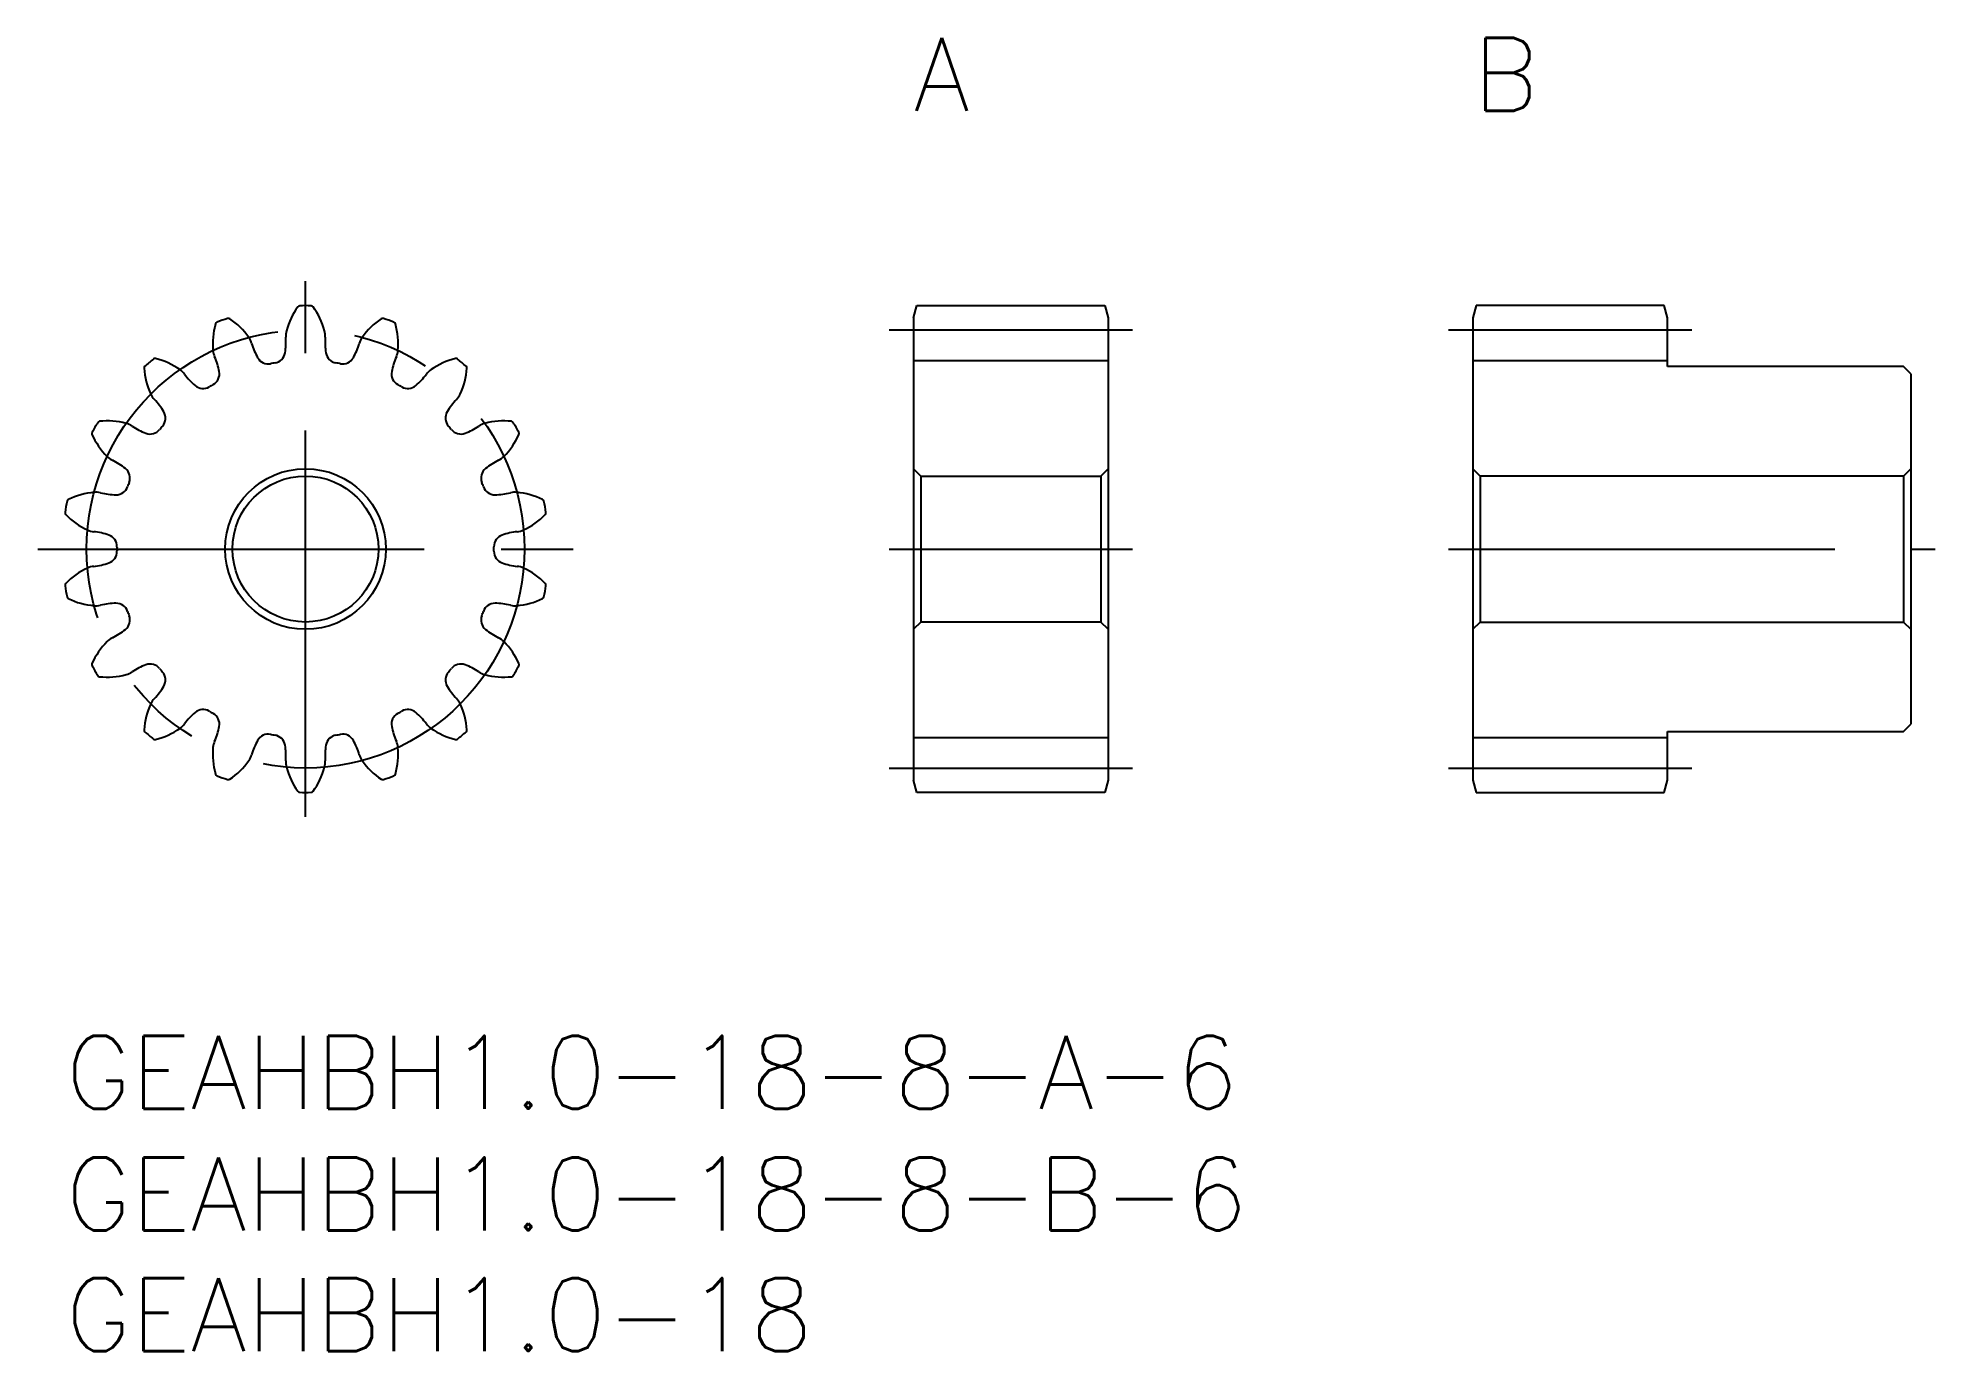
# Model space of a CAD drawing. Extents: x -1.1 to 76.9, y -13 to 41.
import ezdxf

# ---------------------------------------------------------------- set-up
doc = ezdxf.new("R2010")
doc.units = 0
doc.header["$LTSCALE"] = 0.5
doc.linetypes.add('CENTER', pattern=[50.8, 31.75, -6.35, 6.35, -6.35])
for name, color, linetype in [('MSM_CENTER', 1, 'CENTER'), ('MSM_CONTINUOUS', 7, 'CONTINUOUS'), ('MSM_PART_NUMBER', 7, 'CONTINUOUS')]:
    doc.layers.add(name, color=color, linetype=linetype)
doc.styles.get("Standard").update_dxf_attribs({"font": 'txt.shx', "height": 3, "bigfont": 'bigfont.shx'})

# ---------------------------------------------------------------- blocks, each defined once
blk = doc.blocks.new('*U4')
at = {"layer": 'MSM_PART_NUMBER'}
blk.add_text('GEAHBH1.0-18-8-A-6', height=3, dxfattribs=at).set_placement((0, -3))
blk = doc.blocks.new('*U5')
at = {"layer": 'MSM_PART_NUMBER'}
blk.add_text('GEAHBH1.0-18-8-B-6', height=3, dxfattribs=at).set_placement((0, -8))
blk = doc.blocks.new('*U8')
at = {"layer": 'MSM_PART_NUMBER'}
blk.add_text('GEAHBH1.0-18', height=3, dxfattribs=at).set_placement((0, -12.957))

msp = doc.modelspace()

# ---------------------------------------------------------------- linework, layer by layer
at = {"layer": 'MSM_CENTER'}
for p, q in [((9.87, 9), (9.87, 31)), ((33.87, 29), (43.87, 29)), ((56.87, 29), (66.87, 29)), ((-1.13, 20), (20.87, 20)), ((33.87, 20), (43.87, 20)), ((56.87, 20), (76.87, 20)), ((33.87, 11), (43.87, 11)), ((56.87, 11), (66.87, 11))]:
    msp.add_line(p, q, dxfattribs=at)
msp.add_circle((9.87, 20), 9, dxfattribs=at)
at = {"layer": 'MSM_CONTINUOUS'}
for p, q in [((34.87, 29.5), (35.004, 30)), ((35.004, 30), (42.736, 30)), ((42.736, 30), (42.87, 29.5)), ((58.004, 30), (57.87, 29.5)), ((65.736, 30), (58.004, 30)), ((65.87, 29.5), (65.736, 30)), ((34.87, 29.5), (34.87, 10.5)), ((42.87, 29.5), (42.87, 10.5)), ((57.87, 29.5), (57.87, 10.5)), ((65.87, 27.5), (65.87, 29.5)), ((34.87, 27.75), (42.87, 27.75)), ((57.87, 27.75), (65.87, 27.75)), ((75.57, 27.5), (65.87, 27.5)), ((75.87, 27.2), (75.57, 27.5)), ((75.87, 27.2), (75.87, 12.8)), ((34.87, 23.3), (35.17, 23)), ((35.17, 23), (35.17, 17)), ((35.17, 23), (42.57, 23)), ((42.57, 23), (42.87, 23.3)), ((42.57, 23), (42.57, 17)), ((58.17, 23), (57.87, 23.3)), ((58.17, 23), (58.17, 17)), ((75.57, 23), (58.17, 23)), ((75.87, 23.3), (75.57, 23)), ((75.57, 23), (75.57, 17)), ((35.17, 17), (34.87, 16.7)), ((42.57, 17), (35.17, 17)), ((42.87, 16.7), (42.57, 17)), ((57.87, 16.7), (58.17, 17)), ((58.17, 17), (75.57, 17)), ((75.57, 17), (75.87, 16.7)), ((65.87, 12.5), (75.57, 12.5)), ((65.87, 10.5), (65.87, 12.5)), ((75.57, 12.5), (75.87, 12.8)), ((34.87, 12.25), (42.87, 12.25)), ((57.87, 12.25), (65.87, 12.25)), ((35.004, 10), (34.87, 10.5)), ((42.87, 10.5), (42.736, 10)), ((57.87, 10.5), (58.004, 10)), ((65.736, 10), (65.87, 10.5)), ((42.736, 10), (35.004, 10)), ((58.004, 10), (65.736, 10))]:
    msp.add_line(p, q, dxfattribs=at)
for radius in [3.3, 3]:
    msp.add_circle((9.87, 20), radius, dxfattribs=at)
for centre, radius, start, end in [((11.983, 28.189), 3, 143.91572, 165), ((9.64, 29.897), 0.1, 91.33275, 143.91572), ((9.87, 20), 10, 88.66724, 91.33276), ((10.1, 29.897), 0.1, 36.08427, 88.66724), ((7.756, 28.189), 3, 15, 36.08428), ((9.055, 28.418), 3, 163.91572, 185), ((6.268, 29.222), 0.1, 111.33274, 163.91569), ((9.87, 20), 10, 108.66724, 111.33276), ((6.701, 29.379), 0.1, 56.0843, 108.66724), ((5.083, 26.973), 3, 35, 56.08428), ((9.87, 28.756), 0.812, 165, 184.03232), ((9.87, 28.756), 0.812, 355.96768, 15), ((14.657, 26.973), 3, 123.91572, 145), ((13.039, 29.379), 0.1, 71.33275, 123.91574), ((9.87, 20), 10, 68.66724, 71.33276), ((13.471, 29.222), 0.1, 16.08427, 68.66724), ((10.685, 28.418), 3, 355, 16.08428), ((6.875, 28.228), 0.812, 185, 204.03232), ((6.875, 28.228), 0.812, 15.96768, 35), ((10.318, 29.216), 2.769, 196.03072, 209.26068), ((6.297, 28.507), 2.769, 350.73932, 3.96928), ((13.442, 28.507), 2.769, 176.03072, 189.26068), ((9.422, 29.216), 2.769, 330.73932, 343.96928), ((12.864, 28.228), 0.812, 145, 164.03232), ((12.864, 28.228), 0.812, 335.96768, 355), ((3.332, 27.434), 0.1, 131.33274, 183.91569), ((6.225, 27.632), 3, 183.91572, 205), ((9.87, 20), 10, 128.66724, 131.33276), ((3.684, 27.73), 0.1, 76.0843, 128.66724), ((2.987, 24.915), 3, 55, 76.08428), ((4.242, 26.707), 0.812, 35.96768, 55), ((3.603, 26.772), 2.769, 10.73932, 23.96928), ((8.338, 28.107), 0.5, 209.26069, 280.70166), ((9.87, 20), 7.75, 99.29834, 100.70166), ((8.537, 28.142), 0.5, 279.29834, 350.73933), ((11.203, 28.142), 0.5, 189.26069, 260.70166), ((9.87, 20), 7.75, 79.29834, 80.70166), ((11.402, 28.107), 0.5, 259.29834, 330.73933), ((16.137, 26.772), 2.769, 156.03072, 169.26068), ((15.498, 26.707), 0.812, 125, 144.03232), ((16.753, 24.915), 3, 103.91572, 125), ((16.055, 27.73), 0.1, 51.33275, 103.91569), ((9.87, 20), 10, 48.66724, 51.33276), ((13.515, 27.632), 3, 335, 356.08428), ((16.408, 27.434), 0.1, 356.08427, 48.66724), ((7.139, 28.813), 2.769, 216.03072, 229.26068), ((5.658, 27.094), 0.5, 229.26069, 300.70166), ((9.87, 20), 7.75, 119.29834, 120.70166), ((5.833, 27.195), 0.5, 299.29834, 10.73933), ((13.907, 27.195), 0.5, 169.26069, 240.70166), ((9.87, 20), 7.75, 59.29834, 60.70166), ((14.082, 27.094), 0.5, 239.29834, 310.73933), ((12.601, 28.813), 2.769, 310.73932, 323.96928), ((4.242, 26.707), 0.812, 205, 224.03232), ((1.665, 24.22), 2.769, 30.73932, 43.96928), ((18.075, 24.22), 2.769, 136.03072, 149.26068), ((15.498, 26.707), 0.812, 315.96768, 335), ((9.87, 20), 10, 148.66724, 151.33276), ((1.414, 25.148), 0.1, 96.0843, 148.66724), ((1.721, 22.264), 3, 75, 96.08428), ((2.287, 24.378), 0.812, 55.96768, 75), ((4.289, 27.347), 2.769, 236.03072, 249.26068), ((9.87, 20), 7.75, 139.29834, 140.70166), ((3.615, 25.38), 0.5, 319.29834, 30.73933), ((16.124, 25.38), 0.5, 149.26069, 220.70166), ((9.87, 20), 7.75, 39.29834, 40.70166), ((15.451, 27.347), 2.769, 290.73932, 303.96928), ((17.452, 24.378), 0.812, 105, 124.03232), ((18.019, 22.264), 3, 83.91572, 105), ((18.326, 25.148), 0.1, 31.33275, 83.91572), ((9.87, 20), 10, 28.66724, 31.33276), ((1.183, 24.749), 0.1, 151.33274, 203.91569), ((3.834, 25.925), 3, 203.91572, 225), ((3.485, 25.225), 0.5, 249.26069, 320.70166), ((16.254, 25.225), 0.5, 219.29834, 290.73933), ((15.905, 25.925), 3, 315, 336.08428), ((18.556, 24.749), 0.1, 336.0843, 28.66724), ((2.287, 24.378), 0.812, 225, 244.03232), ((0.716, 21.159), 2.769, 50.73932, 63.96928), ((19.023, 21.159), 2.769, 116.03072, 129.26068), ((17.452, 24.378), 0.812, 295.96768, 315), ((2.153, 22.916), 0.5, 339.29834, 50.73933), ((9.87, 20), 7.75, 159.29834, 160.70166), ((17.587, 22.916), 0.5, 129.26069, 200.70166), ((9.87, 20), 7.75, 19.29834, 20.70166), ((9.87, 20), 10, 168.66724, 171.33276), ((0.163, 21.945), 0.1, 116.0843, 168.66724), ((1.438, 19.341), 3, 95, 116.08428), ((1.247, 21.52), 0.812, 75.96768, 95), ((2.113, 24.996), 2.769, 256.03072, 269.26068), ((2.083, 22.727), 0.5, 269.26069, 340.70166), ((17.656, 22.727), 0.5, 199.29834, 270.73933), ((17.627, 24.996), 2.769, 270.73932, 283.96928), ((18.492, 21.52), 0.812, 85, 104.03232), ((18.302, 19.341), 3, 63.91572, 85), ((19.577, 21.945), 0.1, 11.33274, 63.91569), ((9.87, 20), 10, 8.66724, 11.33276), ((0.083, 21.492), 0.1, 171.33274, 223.91569), ((2.172, 23.503), 3, 223.91572, 245), ((17.568, 23.503), 3, 295, 316.08428), ((19.657, 21.492), 0.1, 316.0843, 8.66724), ((1.247, 21.52), 0.812, 245, 264.03232), ((0.872, 17.959), 2.769, 70.73932, 83.96928), ((1.62, 20.101), 0.5, 359.29834, 70.73933), ((18.119, 20.101), 0.5, 109.26069, 180.70166), ((18.868, 17.959), 2.769, 96.03072, 109.26068), ((18.492, 21.52), 0.812, 275.96768, 295), ((1.62, 19.899), 0.5, 289.26069, 0.70166), ((9.87, 20), 7.75, 179.29834, 180.70166), ((9.87, 20), 7.75, 359.29834, 0.70166), ((18.119, 19.899), 0.5, 179.29834, 250.73933), ((2.172, 16.497), 3, 115, 136.08428), ((1.247, 18.48), 0.812, 95.96768, 115), ((0.872, 22.041), 2.769, 276.03072, 289.26068), ((18.868, 22.041), 2.769, 250.73932, 263.96928), ((18.492, 18.48), 0.812, 65, 84.03232), ((17.568, 16.497), 3, 43.91572, 65), ((0.083, 18.508), 0.1, 136.0843, 188.66724), ((9.87, 20), 10, 188.66724, 191.33276), ((0.163, 18.055), 0.1, 191.33274, 243.91567), ((1.438, 20.659), 3, 243.91571, 265), ((18.302, 20.659), 3, 275, 296.08428), ((19.577, 18.055), 0.1, 296.0843, 348.66724), ((9.87, 20), 10, 348.66724, 351.33276), ((19.657, 18.508), 0.1, 351.33275, 43.91572), ((1.247, 18.48), 0.812, 265, 284.03232), ((2.113, 15.004), 2.769, 90.73932, 103.96928), ((2.083, 17.273), 0.5, 19.29834, 90.73933), ((2.153, 17.084), 0.5, 309.26069, 20.70166), ((9.87, 20), 7.75, 199.29834, 200.70166), ((17.587, 17.084), 0.5, 159.29834, 230.73933), ((9.87, 20), 7.75, 339.29834, 340.70166), ((17.656, 17.273), 0.5, 89.26069, 160.70166), ((17.627, 15.004), 2.769, 76.03072, 89.26068), ((18.492, 18.48), 0.812, 255.96768, 275), ((0.716, 18.841), 2.769, 296.03072, 309.26068), ((19.023, 18.841), 2.769, 230.73932, 243.96928), ((3.834, 14.075), 3, 135, 156.08428), ((2.287, 15.622), 0.812, 115.96768, 135), ((17.452, 15.622), 0.812, 45, 64.03232), ((15.905, 14.075), 3, 23.91572, 45), ((1.183, 15.251), 0.1, 156.0843, 208.66724), ((9.87, 20), 10, 208.66724, 211.33276), ((1.721, 17.736), 3, 263.91572, 285), ((2.287, 15.622), 0.812, 285, 304.03232), ((4.289, 12.653), 2.769, 110.73932, 123.96928), ((3.485, 14.775), 0.5, 39.29834, 110.73933), ((9.87, 20), 7.75, 219.29834, 220.70166), ((3.615, 14.62), 0.5, 329.26069, 40.70166), ((16.124, 14.62), 0.5, 139.29834, 210.73933), ((9.87, 20), 7.75, 319.29834, 320.70166), ((16.254, 14.775), 0.5, 69.26069, 140.70166), ((15.451, 12.653), 2.769, 56.03072, 69.26068), ((17.452, 15.622), 0.812, 235.96768, 255), ((18.019, 17.736), 3, 255, 276.08428), ((9.87, 20), 10, 328.66724, 331.33276), ((18.556, 15.251), 0.1, 331.33275, 23.91572), ((1.414, 14.852), 0.1, 211.33274, 263.91569), ((1.665, 15.78), 2.769, 316.03072, 329.26068), ((18.075, 15.78), 2.769, 210.73932, 223.96928), ((18.326, 14.852), 0.1, 276.0843, 328.66724), ((6.225, 12.368), 3, 155, 176.08428), ((4.242, 13.293), 0.812, 135.96768, 155), ((7.139, 11.187), 2.769, 130.73932, 143.96928), ((5.658, 12.906), 0.5, 59.29834, 130.73933), ((9.87, 20), 7.75, 239.29834, 240.70166), ((9.87, 20), 7.75, 299.29834, 300.70166), ((14.082, 12.906), 0.5, 49.26069, 120.70166), ((12.601, 11.187), 2.769, 36.03072, 49.26068), ((15.498, 13.293), 0.812, 25, 44.03232), ((13.515, 12.368), 3, 3.91572, 25), ((3.332, 12.566), 0.1, 176.0843, 228.66724), ((9.87, 20), 10, 228.66724, 231.33276), ((2.987, 15.085), 3, 283.91572, 305), ((4.242, 13.293), 0.812, 305, 324.03232), ((5.833, 12.805), 0.5, 349.26069, 60.70166), ((3.603, 13.228), 2.769, 336.03072, 349.26068), ((13.907, 12.805), 0.5, 119.29834, 190.73933), ((16.137, 13.228), 2.769, 190.73932, 203.96928), ((15.498, 13.293), 0.812, 215.96768, 235), ((16.753, 15.085), 3, 235, 256.08428), ((9.87, 20), 10, 308.66724, 311.33276), ((16.408, 12.566), 0.1, 311.33274, 3.91572), ((3.684, 12.27), 0.1, 231.33274, 283.91569), ((9.055, 11.582), 3, 175, 196.08428), ((6.875, 11.772), 0.812, 155.96768, 175), ((10.318, 10.784), 2.769, 150.73932, 163.96928), ((8.338, 11.893), 0.5, 79.29834, 150.73933), ((9.87, 20), 7.75, 259.29834, 260.70166), ((8.537, 11.858), 0.5, 9.26069, 80.70166), ((6.297, 11.493), 2.769, 356.03072, 9.26068), ((13.442, 11.493), 2.769, 170.73932, 183.96928), ((11.203, 11.858), 0.5, 99.29834, 170.73933), ((9.87, 20), 7.75, 279.29834, 280.70166), ((11.402, 11.893), 0.5, 29.26069, 100.70166), ((9.422, 10.784), 2.769, 16.03072, 29.26068), ((10.685, 11.582), 3, 343.91572, 5), ((12.864, 11.772), 0.812, 5, 24.03232), ((16.055, 12.27), 0.1, 256.0843, 308.66724), ((5.083, 13.027), 3, 303.91572, 325), ((6.875, 11.772), 0.812, 325, 344.03232), ((9.87, 11.244), 0.812, 175.96768, 195), ((11.983, 11.811), 3, 195, 216.08428), ((7.756, 11.811), 3, 323.91572, 345), ((9.87, 11.244), 0.812, 345, 4.03232), ((12.864, 11.772), 0.812, 195.96768, 215), ((14.657, 13.027), 3, 215, 236.08428), ((6.268, 10.778), 0.1, 196.0843, 248.66724), ((9.87, 20), 10, 248.66724, 251.33276), ((6.701, 10.621), 0.1, 251.33274, 303.91569), ((13.039, 10.621), 0.1, 236.0843, 288.66724), ((9.87, 20), 10, 288.66724, 291.33276), ((13.471, 10.778), 0.1, 291.33274, 343.91569), ((9.64, 10.103), 0.1, 216.08427, 268.66724), ((9.87, 20), 10, 268.66724, 271.33276), ((10.1, 10.103), 0.1, 271.33274, 323.91574)]:
    msp.add_arc(centre, radius, start, end, dxfattribs=at)

# ---------------------------------------------------------------- block references
for name in ['*U4', '*U5', '*U8']:
    msp.add_blockref(name, (0, 0), dxfattribs=at)

# ---------------------------------------------------------------- texts
at = {"layer": 'MSM_PART_NUMBER', "linetype": 'CONTINUOUS'}
for s, p in [('A', (34.87, 38)), ('B', (57.87, 38))]:
    msp.add_text(s, height=3, dxfattribs=at).set_placement(p)

doc.saveas('drawing.dxf')
